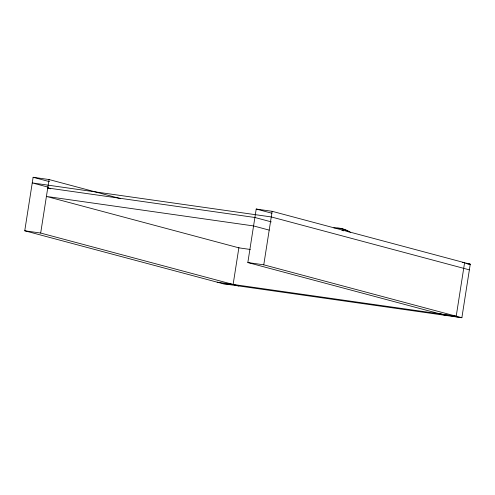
<?xml version="1.0" encoding="UTF-8"?>
<svg xmlns="http://www.w3.org/2000/svg" width="495" height="495" viewBox="0 0 495 495"><rect width="100%" height="100%" fill="white"/><g stroke="black" fill="none" stroke-linecap="round" stroke-linejoin="round"><path stroke-width="0.74" d="M445.939 315.457L247.834 262.548L256.212 209.038L272.145 211.309L470.25 264.219L461.872 317.722L222.855 283.691L24.75 230.781L33.128 177.278L49.061 179.543L120.669 198.668M238.788 285.962L40.683 233.052L49.061 179.543M238.912 247.519L233.126 284.446L222.855 283.691M440.278 313.941L461.872 317.722L263.767 264.819L272.145 211.309M462.311 262.381L464.588 262.703L456.211 316.212L217.194 282.181M467.212 263.786L470.25 264.219L465.783 263.433M250.328 249.474L238.862 247.84L46.419 196.441L253.564 225.937L269.231 230.119M24.75 230.781L40.683 233.052M247.834 262.548L263.767 264.819M256.212 209.038L271.879 213.221M469.365 269.849L271.266 216.94L32.249 182.909L48.634 187.283M271.297 221.871L254.888 217.491L47.743 187.995L50.725 188.787M33.128 177.278L49.537 181.659M333.822 227.873A25.913 24.348 -75 0 1 348.629 231.895M341.841 230.175A24.484 23.005 -75 0 1 343.734 230.856M337.132 228.313A25.913 24.348 -75 0 1 350.516 232.403"/></g></svg>
